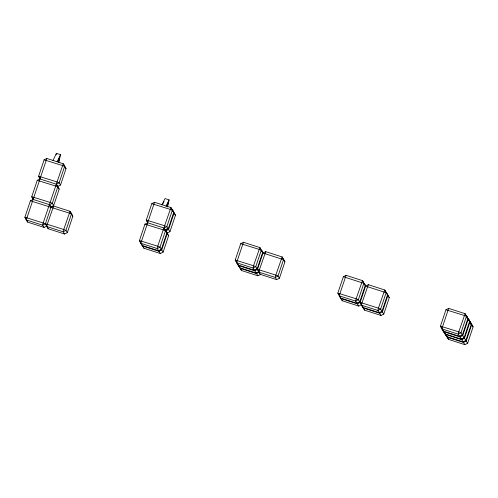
<?xml version="1.0" encoding="UTF-8"?>
<svg xmlns="http://www.w3.org/2000/svg" width="498" height="498" viewBox="0 0 498 498"><rect width="100%" height="100%" fill="white"/><g stroke="black" fill="none" stroke-linecap="round" stroke-linejoin="round"><path stroke-width="0.75" d="M33.123 199.424L30.384 200.812L24.9 217.209L26.27 219.917L42.685 225.202L45.424 223.82L50.908 207.423L53.647 206.035L70.062 211.326L71.463 213.536L72.826 216.244L67.342 232.641L64.603 234.029L48.188 228.738L46.818 226.03L44.079 227.418L27.664 222.127L26.27 219.917L46.837 158.445L63.252 163.73L64.653 165.94L66.016 168.654L60.532 185.044L57.793 186.433L56.398 184.223L39.977 178.931L37.244 180.32L31.754 196.716L33.123 199.424L49.539 204.715L50.939 206.925L53.678 205.537L59.162 189.14L57.793 186.433M56.118 154.766L56.436 153.334L60.538 154.66L58.808 162.529M158.638 250.768L157.237 248.558L140.822 243.267L154.536 202.281L170.951 207.573L172.352 209.783L173.715 212.497L168.231 228.887L165.492 230.275L164.097 228.065L147.676 222.774L144.943 224.162L139.452 240.559L142.216 245.477L158.638 250.768L161.377 249.38L166.861 232.983L165.492 230.275M167.54 207.037L169.108 199.879L165.006 198.559L161.875 205.002M159.242 250.158L158.987 251.316L160.381 253.532L163.12 252.144L168.604 235.747L165.84 230.829L166.226 229.08M255.02 269.661L254.764 270.819L256.159 273.029L258.898 271.647L260.267 274.354L276.683 279.639L279.422 278.251L284.906 261.861L282.142 256.943L265.727 251.652L262.988 253.04L257.503 269.43L254.764 270.819L238.349 265.534L236.98 262.82L241.486 270.507L257.908 275.792L260.647 274.404M256.769 272.418L256.514 273.583L257.908 275.792M357.632 302.709L357.377 303.873L358.772 306.083L361.511 304.695L362.88 307.409L379.295 312.694L382.034 311.306L387.519 294.916L384.755 289.992L368.339 284.707L365.6 286.095L360.116 302.485L357.377 303.873L340.956 298.588L339.592 295.874L342.356 300.798L358.772 306.083M379.899 312.084L379.644 313.248L381.038 315.458L383.777 314.07L389.262 297.68L386.504 292.756M460.245 335.764L459.99 336.928L461.385 339.138L464.124 337.75L469.608 321.359L466.844 316.435L469.608 321.359M461.988 338.528L461.733 339.692L463.134 341.902L465.867 340.514L471.357 324.123L468.593 319.199L473.1 326.887L467.616 343.278L464.877 344.666L448.461 339.375L445.698 334.457M463.738 341.292L463.482 342.456L464.877 344.666M46.837 158.445L44.098 159.833L38.614 176.224L39.977 178.931M154.536 202.281L151.797 203.67L146.312 220.066L147.676 222.774M167.241 233.039L169.974 231.651L175.464 215.254L172.7 210.337L174.063 213.044L168.579 229.441L165.84 230.829L167.21 233.537L161.726 249.928L158.987 251.316L142.565 246.031L141.544 243.995M240.721 243.665L235.237 260.062L237.994 264.98L254.416 270.271L257.155 268.883L262.639 252.486L259.875 247.568L243.46 242.277L240.721 243.665L259.016 249.342L261.238 250.276L262.639 252.486M343.334 276.72L337.843 293.11L340.607 298.034L357.029 303.319L359.768 301.931L365.252 285.541L362.488 280.623L346.066 275.332L343.334 276.72L363.851 283.331L358.367 299.721L355.628 301.109L339.213 295.824L346.066 275.332M379.295 312.694L377.901 310.484L378.412 308.162L384.755 289.992L387.867 295.47L382.383 311.86L379.644 313.248L363.229 307.957L361.859 305.249L363.26 307.459M445.94 309.775L440.456 326.165L443.22 331.089L459.642 336.374L462.374 334.986L467.865 318.596L465.101 313.672L448.679 308.387L445.94 309.775L464.236 315.446L466.464 316.386L467.865 318.596M469.956 321.913L464.472 338.304L461.733 339.692L445.318 334.401L443.948 331.693L445.349 333.903M52.993 160.424L56.436 153.334M57.096 161.75L60.538 154.66M53.647 206.035L47.298 224.2L46.787 226.528L48.188 228.738M162.946 203.707L164.035 201.453M165.983 206.328L169.108 199.879M243.46 242.277L236.6 262.77L253.021 268.055L254.416 270.271M265.727 251.652L259.377 269.816L258.867 272.145L260.267 274.354M368.339 284.707L361.99 302.871L361.48 305.199L362.88 307.409M448.679 308.387L441.826 328.879L458.241 334.164L459.642 336.374M44.098 159.833L62.393 165.504L64.622 166.444L66.016 168.654M151.797 203.67L170.092 209.347L172.32 210.281L173.715 212.497M37.244 180.32L55.539 185.997L57.762 186.931L59.162 189.14M144.943 224.162L163.238 229.839L165.461 230.773L166.861 232.983M30.384 200.812L69.203 213.094L71.432 214.034L72.826 216.244M461.385 339.138L444.969 333.853L442.205 328.929L443.569 331.637L459.99 336.928L462.723 335.54L468.213 319.15L467.099 318.676M256.159 273.029L239.743 267.743L238.349 265.534M240.092 268.298L256.514 273.583L259.246 272.194L258.132 271.727M363.229 307.957L364.623 310.173L381.038 315.458M445.318 334.401L446.712 336.611L463.134 341.902M447.061 337.165L463.482 342.456L466.215 341.068L471.706 324.671L470.591 324.204M142.565 246.031L143.966 248.241L160.381 253.532M461.615 335.073L462.723 335.54L464.124 337.75M463.358 337.837L464.472 338.304L465.867 340.514M465.107 340.601L466.215 341.068L467.616 343.278M359.002 302.018L378.412 308.162L380.634 309.096L382.034 311.306M381.269 311.393L382.383 311.86L383.777 314.07M166.911 228.738L168.579 229.441L169.974 231.651M256.389 268.964L275.799 275.108L278.027 276.041L279.422 278.251M160.611 249.461L161.726 249.928L163.12 252.144M470.336 321.963L473.1 326.887M462.374 334.986L460.98 332.776L458.751 331.842L440.456 326.165L441.857 328.375M443.569 331.637L444.969 333.853M387.867 295.47L389.262 297.68M364.231 283.381L365.632 285.597M359.768 301.931L358.367 299.721L356.138 298.788L337.843 293.11L338.895 294.772M361.162 304.147L360.116 302.485L361.48 305.199L377.901 310.484L380.634 309.096L386.124 292.706L365.6 286.095L362.488 280.623L356.138 298.788L355.628 301.109L357.029 303.319M340.956 298.588L342.356 300.798M284.906 261.861L282.142 256.943L275.799 275.108L275.288 277.43L276.683 279.639M263.019 252.542L261.618 250.332L262.988 253.04L283.511 259.651L278.027 276.041L275.288 277.43L258.867 272.145L257.503 269.43L258.549 271.093M257.155 268.883L255.754 266.667L253.532 265.733L235.237 260.062L236.631 262.272M239.077 266.137L239.775 267.245M174.063 213.044L175.464 215.254M168.231 228.887L166.836 226.677L164.608 225.737L146.312 220.066L147.707 222.276M167.21 233.537L168.604 235.747M161.377 249.38L159.976 247.17L157.748 246.23L139.452 240.559L142.216 245.477M60.532 185.044L59.138 182.834L56.909 181.895L38.614 176.224L40.008 178.433M53.678 205.537L52.278 203.327L50.049 202.387L31.754 196.716L33.154 198.926M67.342 232.641L65.948 230.425L63.719 229.491L24.9 217.209L27.664 222.127M64.603 234.029L63.209 231.813L46.787 226.528L45.424 223.82L46.47 225.476M44.079 227.418L42.685 225.202L43.195 222.88L63.252 163.73L64.622 166.444L59.138 182.834L56.398 184.223L57.762 186.931L52.278 203.327L49.539 204.715L50.908 207.423M447.092 336.667L448.461 339.375M445.685 334.581L446.712 336.611M442.193 329.054L443.22 331.089M363.596 308.138L364.623 310.173M339.586 295.999L340.607 298.034M240.466 268.472L241.486 270.507M142.596 245.533L143.966 248.241M59.567 157.555L58.758 161.24L58.204 160.368L59.567 157.555M63.719 229.491L63.209 231.813L65.948 230.425L71.432 214.034L70.062 211.326L63.719 229.491M157.748 246.23L157.237 248.558L159.976 247.17L165.461 230.773L164.097 228.065L164.608 225.737L170.951 207.573L172.32 210.281L166.836 226.677L164.097 228.065L163.238 229.839L157.748 246.23M168.137 202.779L167.328 206.465L166.774 205.587L168.137 202.779M253.532 265.733L253.021 268.055L255.754 266.667L261.238 250.276L259.875 247.568L253.532 265.733M458.751 331.842L458.241 334.164L460.98 332.776L466.464 316.386L465.101 313.672L458.751 331.842"/></g></svg>
